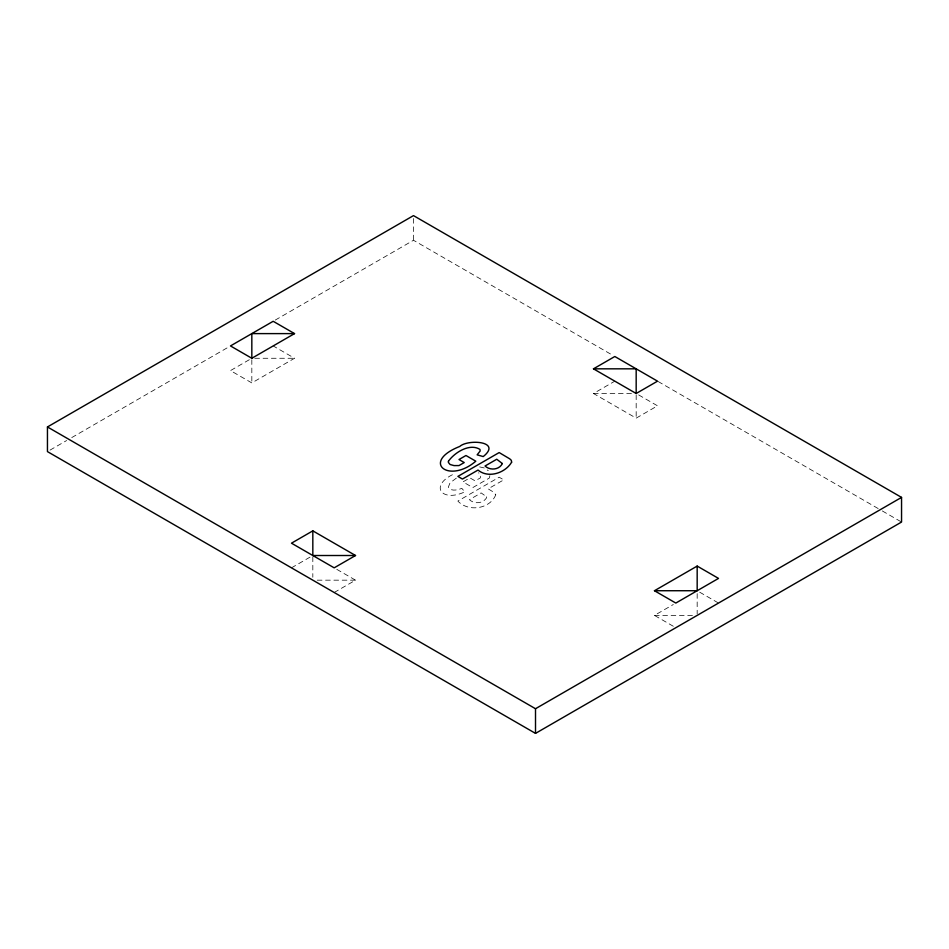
<?xml version="1.0" encoding="UTF-8"?>
<svg xmlns="http://www.w3.org/2000/svg" width="949" height="949" viewBox="0 0 949 949"><rect width="100%" height="100%" fill="white"/><g stroke="black" fill="none" stroke-linecap="round" stroke-linejoin="round"><path stroke-width="0.71" stroke-dasharray="4.75 3.56" d="M489.886 475.686L489.269 478.082L472.816 487.584L462.97 481.89L469.921 477.881L475.152 480.894L480.396 477.869L480.408 474.998L478.557 472.744M456.35 478.13L450.028 482.887L448.331 487.145C451 491.855 457.762 489.933 461.819 488.355L464.796 491.867C441.119 503.006 428.426 484.844 455.425 473.337M50.012 450.123L66.644 440.526M71.768 437.572L229.195 346.682M275.269 320.074L413.491 240.275L612.046 354.902M249.314 359.718L230.477 370.596L251.829 382.922L294.534 358.271L273.182 345.934M291.473 567.834L311.58 556.233M638.677 394.938L657.527 405.816L636.174 418.141L593.469 393.491L614.822 381.166M334.178 592.496L355.531 580.171L336.693 569.293M673.316 626.269L654.466 615.391L673.316 604.513M254.771 358.271L294.534 358.271M593.469 393.491L631.749 393.491M317.251 580.171L355.531 580.171M654.466 615.391L692.758 615.391M479.636 466.908L484.097 467.904L488.272 470.68M658.167 381.534L881.052 510.218M882.333 510.953L901.55 522.045M699.686 592.188L718.523 603.066M697.171 593.635L697.171 613.944M636.174 394.938L636.174 418.141M413.491 218.519L413.491 240.275M312.826 556.956L312.826 577.265M251.829 359.718L251.829 382.922M486.612 496.813L486.588 497.762C483.017 503.575 474.358 504.358 469.423 499.672L481.143 492.911L486.612 496.813M495.746 494.761C490.336 508.842 468.438 512.448 457.869 501.072L499.174 477.228L503.741 479.862L488.154 488.854L493.729 492.246L495.746 494.761"/><path stroke-width="1.42" d="M47.45 426.955L413.491 215.613L901.55 497.395L901.55 522.045L535.509 733.387L47.45 451.605L47.45 426.955L535.509 708.725L901.55 497.395M251.829 358.271L294.534 333.609L273.182 321.284L230.477 345.934L251.829 358.271L251.829 333.609L294.534 333.609M312.826 530.859L291.473 543.184L334.178 567.834L355.531 555.509L312.826 530.859L312.826 555.509L355.531 555.509M593.469 368.829L614.822 356.504L657.527 381.166L636.174 393.491L593.469 368.829L636.174 368.829L636.174 393.491M654.466 590.729L697.171 566.078L718.523 578.404L675.818 603.066L654.466 590.729L697.171 590.729L697.171 566.078M535.509 708.725L535.509 733.387M448.45 461.167L448.403 462.471L450.111 464.512L454.013 465.591L458.984 465.579L464.227 462.554L458.996 459.53L465.959 455.508L475.805 461.202C448.794 484.334 420.561 461.878 459.755 446.457C467.987 438.924 502.424 441.166 483.231 456.576L477.133 454.844L480.147 451.036L479.98 449.423C469.625 442.922 454.701 452.495 448.45 461.167M502.341 463.539C499.423 469.909 489.981 470.728 485.034 466.006L496.754 459.245L502.341 463.539M511.63 462.187C505.402 472.946 488.355 478.759 478.023 470.063L462.436 479.055L457.869 476.41L499.174 452.566L509.791 458.877L511.309 460.301L511.63 462.187"/></g></svg>
